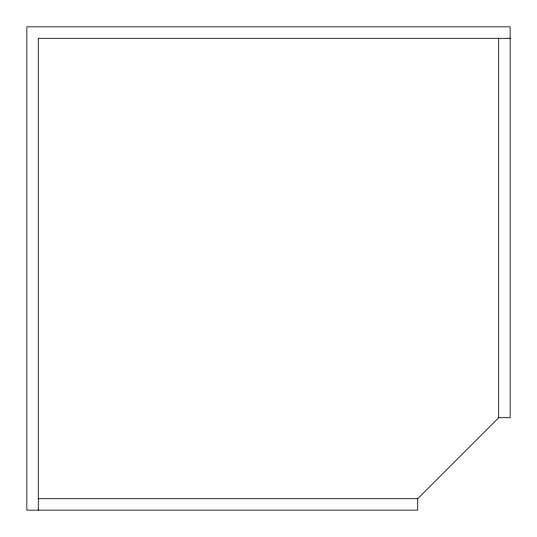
<?xml version="1.0" encoding="UTF-8"?>
<svg xmlns="http://www.w3.org/2000/svg" width="537" height="537" viewBox="0 0 537 537"><rect width="100%" height="100%" fill="white"/><g stroke="black" fill="none" stroke-linecap="round" stroke-linejoin="round"><path stroke-width="0.81" d="M38.302 498.698L417.712 498.698L498.698 417.712L498.698 38.302M510.15 38.302L38.302 38.302L38.302 510.15M498.698 417.712L510.15 417.712L510.15 26.85L26.85 26.85L26.85 510.15L417.712 510.15L417.712 498.698"/></g></svg>
